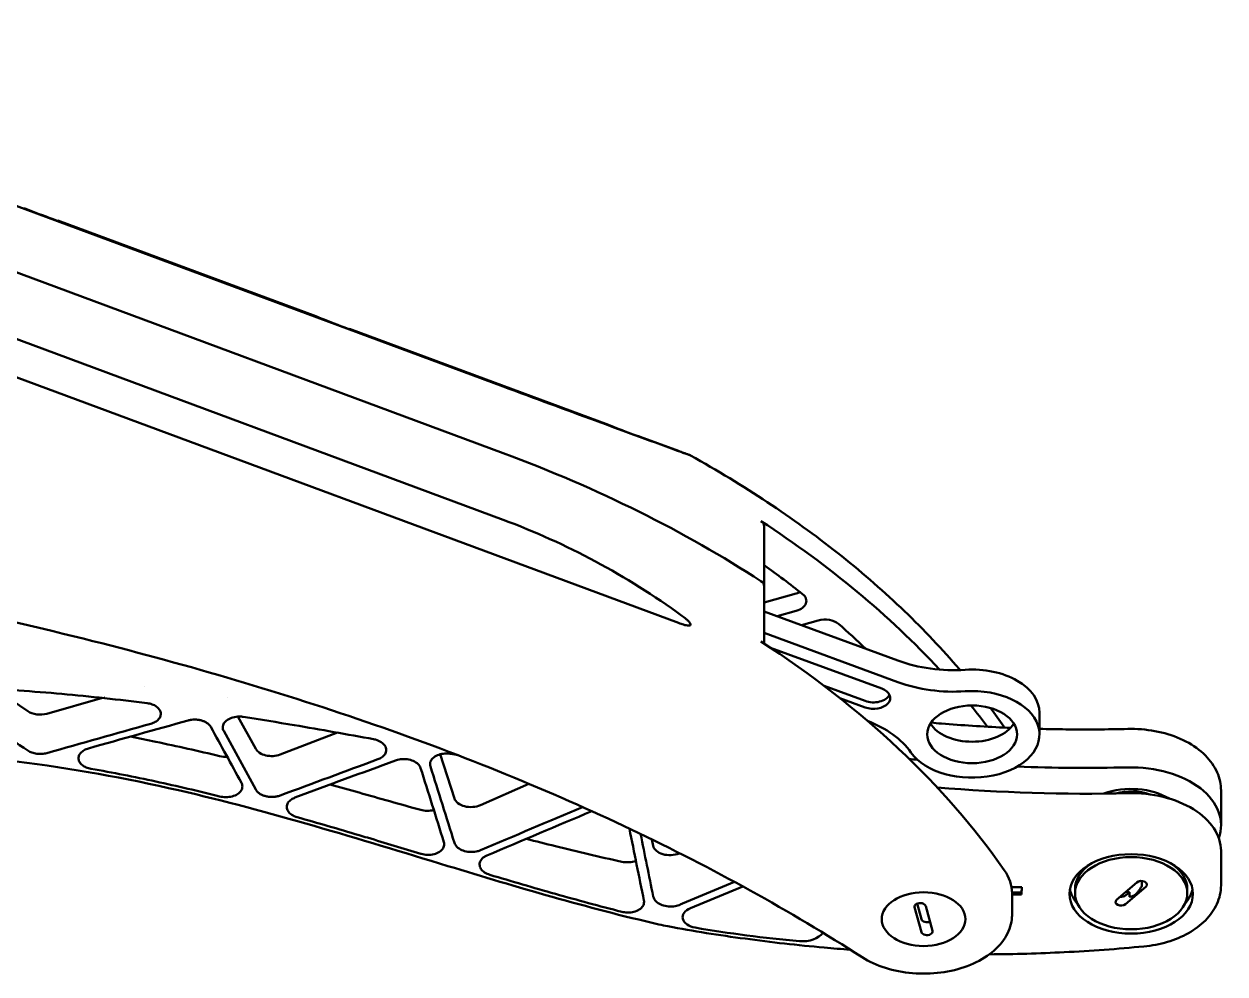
# Model space of a CAD drawing. Header units: millimetres. Extents: x 36 to 3196, y 27 to 5967.
# Drawn here: x 1945.5 to 2159.4, y 4887 to 5056.2 of the extents above; entities that cross this region are included whole.
import ezdxf

# ---------------------------------------------------------------- set-up
doc = ezdxf.new("R2010")
doc.units = ezdxf.units.MM
doc.layers.add('외형선(ISO)', color=7, linetype='Continuous', lineweight=50)

msp = doc.modelspace()

# ---------------------------------------------------------------- linework, layer by layer
at = {"layer": '외형선(ISO)'}
for p, q in [((2030.8595, 4991.6716), (1856.8798, 5056.2378)), ((1846.8291, 5048.0937), (2030.8595, 4979.7975)), ((2030.8595, 4979.7975), (1846.8291, 5048.0937)), ((1856.8798, 5032.4897), (2030.8595, 4967.9235)), ((2062.0996, 4949.5433), (1863.7573, 5023.1509)), ((1951.5023, 5021.2293), (1997.464, 5004.1723)), ((2003.4639, 5001.9456), (2049.5944, 4984.826)), ((2055.2565, 4982.7247), (2062.0996, 4980.1851)), ((2077.3498, 4956.0799), (2077.3498, 4966.8045)), ((2077.3498, 4945.8809), (2077.3498, 4956.0799)), ((2077.3498, 4953.1656), (2083.0705, 4954.7772)), ((2101.1757, 4942.8359), (2077.3498, 4951.6044)), ((2079.6631, 4950.7531), (2083.0705, 4951.713)), ((2086.9738, 4950.0053), (2083.9837, 4949.163)), ((2101.1757, 4939.0057), (2077.3498, 4947.7742)), ((2078.4684, 4945.1405), (2098.2864, 4937.8469)), ((1946.1811, 4933.8191), (1940.3551, 4937.7721)), ((1966.9073, 4938.2958), (1966.9074, 4938.2958)), ((2095.3052, 4935.649), (2088.0339, 4938.3251)), ((1949.5695, 4933.3809), (1959.4835, 4936.1913)), ((1959.7861, 4936.2771), (1959.816, 4936.2856)), ((1981.7274, 4936.2416), (1981.7274, 4936.2416)), ((2095.3052, 4934.5), (2090.8401, 4936.1433)), ((2126.3835, 4929.7008), (2126.3835, 4933.531)), ((1986.7739, 4927.1192), (1983.5953, 4932.865)), ((1991.132, 4926.1071), (2001.347, 4930.0054)), ((2022.1667, 4918.2926), (2019.6452, 4926.1615)), ((2026.8032, 4917.0919), (2035.4453, 4920.9064)), ((2158.7181, 4913.5475), (2158.7181, 4919.6758)), ((2057.579, 4909.8577), (2057.3438, 4910.9923)), ((2062.1789, 4908.492), (2062.287, 4908.5368)), ((2158.7181, 4902.8229), (2158.7181, 4908.9512)), ((2072.0838, 4903.4065), (2062.8153, 4899.5633)), ((2143.7077, 4903.3384), (2140.1244, 4900.245)), ((2144.623, 4903.5081), (2144.7111, 4903.5841)), ((2144.623, 4902.6654), (2144.623, 4903.5081)), ((2073.5182, 4902.6245), (2064.1974, 4898.7596)), ((2121.3984, 4902.4933), (2123.2647, 4902.4571)), ((2123.2043, 4901.5551), (2121.4894, 4901.5884)), ((2121.4925, 4897.5579), (2121.4925, 4901.3881)), ((2123.2043, 4901.1721), (2121.4925, 4901.2053)), ((2123.2467, 4902.4574), (2123.2043, 4901.5551)), ((2123.2647, 4902.4571), (2123.2043, 4901.1721)), ((2123.2043, 4901.1721), (2123.2043, 4901.5551)), ((2132.7181, 4902.1739), (2132.7181, 4901.4078)), ((2141.7285, 4899.4772), (2145.3119, 4902.5706)), ((2141.7285, 4901.0093), (2142.4173, 4901.604)), ((2142.4173, 4901.604), (2142.4173, 4900.7613)), ((2152.7181, 4902.1739), (2152.7181, 4901.4078)), ((2104.1501, 4898.8958), (2105.3653, 4894.4646)), ((2104.6007, 4899.5508), (2105.3653, 4896.7628)), ((2107.3349, 4894.6878), (2106.1198, 4899.119))]:
    msp.add_line(p, q, dxfattribs=at)
for centre, major_axis, ratio, start_param, end_param in [((1948.2522, 5022.4474), (3.4999, -1.341), 0.01798661, 3.81556946, 6.6701895), ((1948.2522, 5022.064), (3.5, 0), 0.64278761, 5.88184827, 5.90307283), ((2000.2137, 5003.1637), (3.4999, -1.341), 0.01798661, 3.81556946, 6.6701895), ((2000.2137, 5002.7803), (3.5, 0), 0.64278761, 5.88184827, 5.90307283), ((1922.6539, 5036.9825), (-216.406, 82.9191), 0.01798661, 2.10128683, 2.28136718), ((2051.8002, 4984.0371), (3.4999, -1.341), 0.01798661, 4.03743721, 6.44832175), ((2051.8002, 4983.0792), (3.5, 0), 0.64278761, 6.11532519, 6.12494059), ((1922.6539, 4859.3278), (-216.4112, 0), 0.64278761, 3.91981329, 4.1887902), ((1922.6539, 4859.3278), (-216.4112, 0), 0.64278761, 3.91981329, 4.1887902), ((1922.6539, 4681.6732), (-109.4946, -285.7642), 0.65322195, 2.96840402, 3.14848437), ((2075.3498, 4966.8045), (2, 0), 0.64278761, 0, 0.77822063), ((1922.6539, 4870.0524), (-216.4112, 0), 0.64278761, 3.67881385, 3.91981329), ((1922.6539, 4870.0524), (-208.4112, 0), 0.64278761, 3.82552982, 3.87594803), ((2075.3498, 4956.0799), (2, 0), 0.64278761, 0.00000027, 0.77822063), ((2075.3498, 4956.0799), (2, 0), 0.64278761, 0, 0.77822064), ((2081.8663, 4956.5434), (3, 0), 0.64278761, 5.12542721, 5.39192797), ((2081.8663, 4953.4792), (3, 0), 0.64278761, 5.12542721, 6.96712247), ((2088.178, 4948.2391), (-3, 0), 0.64278761, 3.77533309, 5.12542721), ((1922.6539, 4870.0524), (-208.4112, 0), 0.64278761, 3.73477796, 3.77533309), ((1922.6539, 4848.6032), (216.4112, 0), 0.64278761, 0.4216217, 0.77822064), ((2111.113, 4953.9925), (20, 0), 0.64278761, 4.19240114, 4.81476962), ((2114.3835, 4933.531), (12, 0), 0.64278761, 0, 1.67317697), ((2096.7958, 4936.1735), (3, 0), 0.64278761, 4.19240114, 7.33399379), ((2111.113, 4950.1622), (20, 0), 0.64278761, 4.19240114, 4.81476962), ((2114.3835, 4929.7008), (12, 0), 0.64278761, 3.57003265, 7.95636228), ((2096.7958, 4937.3225), (3, 0), 0.64278761, 4.19240114, 5.98065307), ((1948.04, 3010.4425), (-1527.8886, 2167.1549), 0.51557575, 5.34479107, 5.35096171), ((1948.359, 4935.1453), (3, 0), 0.64278761, 3.89996479, 5.12774298), ((1922.6539, 4870.0524), (-216.4112, 0), 0.64278761, 3.59560273, 3.62607292), ((1948.3347, 3010.9155), (3197.8429, 1308.5068), 0.52467472, 1.3532821, 1.3589403), ((1947.3778, 3009.3798), (3197.8429, 1308.5068), 0.52467472, 1.35095365, 1.35637852), ((1965.9516, 3039.1909), (-1037.0012, 2974.1122), 0.2444953, 5.30950118, 5.31380502), ((2085.2758, 4921.1552), (-20, 0), 0.64278761, 3.57003265, 4.1626894), ((2114.3835, 4933.531), (-8, 0), 0.64278761, 0.38161847, 2.75997418), ((1966.9636, 3040.815), (-1037.0012, 2974.1122), 0.2444953, 5.30828523, 5.31278944), ((1989.6005, 4927.7652), (-3, 0), 0.64278761, 0.34163875, 2.10657265), ((1981.3954, 4927.6326), (3, 0), 0.64278761, 4.35590352, 4.80900329), ((1929.3249, 2980.4046), (3443.2105, 1743.2761), 0.45427489, 1.32230436, 1.32723661), ((1928.225, 2978.6393), (3443.2105, 1743.2761), 0.45427489, 1.32110814, 1.3261804), ((2134.5375, 5052.29), (200, 0), 0.64278761, 4.55493253, 4.56247469), ((1992.7587, 3082.2164), (775.3705, -3435.5388), 0.1412141, 2.09978464, 2.10431918), ((1993.9723, 3084.1643), (775.3705, -3435.5388), 0.1412141, 2.09906566, 2.10375238), ((2134.5375, 5052.29), (200, 0), 0.64278761, 4.65173274, 4.75027119), ((2142.7181, 4913.5475), (16, 0), 0.64278761, 6.05782887, 7.89186384), ((2134.5375, 5047.6937), (200, 0), 0.64278761, 4.58003003, 4.75027119), ((2142.7181, 4913.5475), (-10, 0), 0.64278761, 3.96476067, 5.22359641), ((2025.105, 4918.6816), (-3, 0), 0.64278761, 0.20313288, 2.1725286), ((2142.7181, 4915.0796), (-6.956, 0), 0.64278761, 4.21738249, 5.12060162), ((2142.7181, 4908.9512), (16, 0), 0.64278761, 0, 1.60867854), ((2142.7181, 4916.4897), (-6.956, 0), 0.64278761, 3.58549976, 3.64396348), ((2017.3575, 4918.0069), (3, 0), 0.64278761, 4.30087386, 5.10449985), ((1904.8717, 2941.1571), (3618.6375, 2029.6792), 0.413255, 1.30529022, 1.31019459), ((1903.6655, 2939.2211), (3618.6375, 2029.6792), 0.413255, 1.30452442, 1.30956026), ((2025.3355, 3134.5026), (-583.627, 3766.0283), 0.08866351, 5.18655784, 5.19041472), ((2026.6981, 3136.6894), (-583.627, 3766.0283), 0.08866351, 5.1861192, 5.18946868), ((2060.5527, 4910.1124), (-3, 0), 0.64278761, 0.13248734, 2.14371327), ((2052.9481, 4908.8372), (3, 0), 0.64278761, 4.38647348, 5.25289223), ((2105.7425, 4901.3881), (15.75, 0), 0.64278761, 0, 0.4216217), ((2142.7181, 4902.1739), (-10, 0), 0.64278761, 5.51395, 6.28318531), ((2142.7181, 4902.1739), (10, 0), 0.64278761, 0, 0.76923531), ((2144.5098, 4902.9545), (1, 0), 0.64278761, 5.64315131, 8.78474396), ((2142.7181, 4902.9399), (-2.1, 0), 0.64278761, 3.57603762, 3.64975096), ((2140.9264, 4901.3932), (1, 0), 0.64278761, 4.50964343, 5.64315131), ((2142.7181, 4902.9399), (2.1, 0), 0.64278761, 4.27540676, 4.56867235), ((2062.8153, 4926.4797), (49.7193, 26.6887), 0.43139148, 4.4723658, 4.48483433), ((2105.1349, 4899.0074), (1, 0), 0.64278761, 0.17447474, 3.3160674), ((2140.9264, 4899.8611), (-1, 0), 0.64278761, 5.64315131, 8.78474396), ((2065.8237, 4897.1391), (-3, 0), 0.64278761, 5.28530592, 7.59539731), ((2106.3501, 4896.8744), (-1, 0), 0.64278761, 0.17447474, 2.13438349), ((2106.3501, 4894.5762), (-1, 0), 0.64278761, 0.17447474, 3.3160674), ((2084.1516, 4895.4177), (4, 0), 0.64278761, 4.57857522, 5.86337531)]:
    msp.add_ellipse(centre, major_axis=major_axis, ratio=ratio, start_param=start_param, end_param=end_param, dxfattribs=at)
for centre, major_axis in [((2114.3835, 4929.7008), (-8, 0)), ((2142.7181, 4901.2908), (11, 0)), ((2142.7181, 4901.4078), (10, 0)), ((2105.7425, 4896.7918), (-7.45, 0)), ((2105.7425, 4896.7918), (7.45, 0))]:
    msp.add_ellipse(centre, major_axis=major_axis, ratio=0.64278761, dxfattribs=at)
for points, knots in [([(2062.6779, 4979.9467), (2062.9252, 4979.8563), (2063.1925, 4979.7587), (2063.5732, 4979.6204), (2063.6965, 4979.5756), (2063.926, 4979.4927), (2064.0334, 4979.4541), (2064.1635, 4979.4082), (2064.2107, 4979.3917), (2064.2277, 4979.3868), (2064.2291, 4979.3867), (2064.2247, 4979.389), (2064.2196, 4979.3912), (2064.2058, 4979.3968), (2064.1947, 4979.4012), (2064.1697, 4979.4111), (2064.1505, 4979.4185), (2064.0661, 4979.451), (2063.978, 4979.4843), (2063.7555, 4979.5683), (2063.605, 4979.6247), (2063.2993, 4979.7389), (2063.1447, 4979.7966), (2062.682, 4979.9689), (2062.3762, 4980.0825), (2062.0996, 4980.1851)], [0, 0, 0, 0, 0.098885914, 0.098885914, 0.148328871, 0.148328871, 0.197771828, 0.197771828, 0.222899009, 0.222899009, 0.229150672, 0.229150672, 0.233955835, 0.233955835, 0.238739852, 0.238739852, 0.244699643, 0.244699643, 0.268231183, 0.268231183, 0.31614909, 0.31614909, 0.364066997, 0.364066997, 0.459902811, 0.459902811, 0.459902811, 0.459902811]), ([(2112.249, 4941.1575), (2112.0181, 4941.4278), (2111.7858, 4941.6977), (2108.4877, 4945.5), (2105.1852, 4948.9457), (2098.1298, 4955.6371), (2094.3769, 4958.8828), (2086.4493, 4965.1503), (2082.2745, 4968.1722), (2073.5349, 4973.9696), (2068.97, 4976.7453), (2064.2273, 4979.3876)], [5.737983908, 5.737983908, 5.737983908, 5.737983908, 5.744617287, 5.744617287, 5.831625119, 5.831625119, 5.918632951, 5.918632951, 6.005640783, 6.005640783, 6.092648615, 6.092648615, 6.092648615, 6.092648615]), ([(2094.7775, 4890.009), (2081.9811, 4898.2262), (2068.1947, 4905.8544), (2039.1338, 4919.676), (2023.7956, 4925.9138), (1991.7051, 4937.0528), (1974.9072, 4942.0034), (1939.0379, 4951.0521), (1919.7938, 4954.9687), (1885.7547, 4960.867), (1870.935, 4962.8949), (1856.0707, 4964.7548)], [0, 0, 0, 0, 5.4310692, 5.4310692, 10.85084805, 10.85084805, 16.37507982, 16.37507982, 22.41215966, 22.41215966, 26.95207614, 26.95207614, 26.95207614, 26.95207614]), ([(2062.0996, 4949.5433), (2062.3762, 4949.4407), (2062.682, 4949.334), (2063.1447, 4949.2005), (2063.2993, 4949.1605), (2063.605, 4949.0988), (2063.7555, 4949.0749), (2063.978, 4949.0782), (2064.0661, 4949.0862), (2064.1505, 4949.1296), (2064.1697, 4949.1427), (2064.1947, 4949.1678), (2064.2058, 4949.1832), (2064.2196, 4949.2121), (2064.2247, 4949.2306), (2064.2291, 4949.2669), (2064.2277, 4949.2915), (2064.2107, 4949.3922), (2064.1635, 4949.4751), (2064.0334, 4949.6708), (2063.926, 4949.7881), (2063.6965, 4950.0182), (2063.5732, 4950.1296), (2063.1925, 4950.4543), (2062.9252, 4950.6575), (2062.6779, 4950.837)], [3.269386865, 3.269386865, 3.269386865, 3.269386865, 3.365222679, 3.365222679, 3.413140586, 3.413140586, 3.461058493, 3.461058493, 3.484590033, 3.484590033, 3.490549824, 3.490549824, 3.495333841, 3.495333841, 3.500139004, 3.500139004, 3.506390667, 3.506390667, 3.531517848, 3.531517848, 3.580960805, 3.580960805, 3.630403762, 3.630403762, 3.729289676, 3.729289676, 3.729289676, 3.729289676]), ([(1967.4268, 4935.258), (1962.3798, 4935.8954), (1957.3137, 4936.4547), (1947.1356, 4937.3665), (1942.0311, 4937.7182), (1936.9059, 4937.9418)], [0, 0, 0, 0, 1.54139472, 1.54139472, 3.08340314, 3.08340314, 3.08340314, 3.08340314]), ([(1968.0757, 4931.5879), (1968.2221, 4931.6289), (1968.3613, 4931.6768), (1968.494, 4931.7315), (1968.6267, 4931.7862), (1968.7528, 4931.8478), (1968.8708, 4931.9157), (1968.9889, 4931.9836), (1969.0989, 4932.0578), (1969.1985, 4932.1368), (1969.298, 4932.2158), (1969.3873, 4932.2993), (1969.4663, 4932.3876), (1969.5454, 4932.4759), (1969.614, 4932.5691), (1969.6702, 4932.6644), (1969.7264, 4932.7596), (1969.7704, 4932.8569), (1969.8026, 4932.9569), (1969.8349, 4933.0568), (1969.8549, 4933.1595), (1969.8621, 4933.2616), (1969.8693, 4933.3636), (1969.864, 4933.465), (1969.8462, 4933.5666), (1969.8283, 4933.6682), (1969.7976, 4933.7701), (1969.7551, 4933.8688), (1969.7125, 4933.9674), (1969.6584, 4934.0629), (1969.5924, 4934.156), (1969.5264, 4934.2492), (1969.448, 4934.3399), (1969.3599, 4934.4253), (1969.2718, 4934.5107), (1969.1743, 4934.5908), (1969.0666, 4934.6662), (1968.959, 4934.7415), (1968.8411, 4934.812), (1968.7162, 4934.8756), (1968.5913, 4934.9392), (1968.4595, 4934.996), (1968.3212, 4935.046), (1968.0446, 4935.146), (1967.7413, 4935.2183), (1967.4268, 4935.258)], [0, 0, 0, 0, 0.00047337794, 0.00047337794, 0.00047337794, 0.00094675588, 0.00094675588, 0.00094675588, 0.00142013383, 0.00142013383, 0.00142013383, 0.00189351177, 0.00189351177, 0.00189351177, 0.00236688971, 0.00236688971, 0.00236688971, 0.00284026765, 0.00284026765, 0.00284026765, 0.0033136456, 0.0033136456, 0.0033136456, 0.00378702354, 0.00378702354, 0.00378702354, 0.00426040148, 0.00426040148, 0.00426040148, 0.00473377942, 0.00473377942, 0.00473377942, 0.00520715737, 0.00520715737, 0.00520715737, 0.00568053531, 0.00568053531, 0.00568053531, 0.00615391325, 0.00615391325, 0.00615391325, 0.00662729119, 0.00662729119, 0.00662729119, 0.00757404708, 0.00757404708, 0.00757404708, 0.00757404708]), ([(1978.7715, 4931.0293), (1978.702, 4931.156), (1978.6139, 4931.2757), (1978.5072, 4931.3897), (1978.4004, 4931.5036), (1978.2743, 4931.6116), (1978.1339, 4931.7093), (1977.9936, 4931.8069), (1977.8394, 4931.8946), (1977.6709, 4931.9722), (1977.5866, 4932.0111), (1977.4986, 4932.0474), (1977.4086, 4932.0805), (1977.3186, 4932.1135), (1977.2267, 4932.1434), (1977.1328, 4932.1701), (1977.0389, 4932.1969), (1976.9432, 4932.2205), (1976.8451, 4932.241), (1976.7471, 4932.2616), (1976.6467, 4932.279), (1976.5456, 4932.293), (1976.4445, 4932.307), (1976.3427, 4932.3175), (1976.2408, 4932.3247), (1976.1388, 4932.3319), (1976.0369, 4932.3356), (1975.9343, 4932.3361), (1975.7293, 4932.3369), (1975.5219, 4932.3239), (1975.3207, 4932.2975), (1975.1194, 4932.2711), (1974.9241, 4932.2317), (1974.7343, 4932.1788)], [0, 0, 0, 0, 0.00061354389, 0.00061354389, 0.00061354389, 0.00122708779, 0.00122708779, 0.00122708779, 0.00184063168, 0.00184063168, 0.00184063168, 0.00214740363, 0.00214740363, 0.00214740363, 0.00245417558, 0.00245417558, 0.00245417558, 0.00276094753, 0.00276094753, 0.00276094753, 0.00306771947, 0.00306771947, 0.00306771947, 0.00337449142, 0.00337449142, 0.00337449142, 0.00368126337, 0.00368126337, 0.00368126337, 0.00429480726, 0.00429480726, 0.00429480726, 0.00490835116, 0.00490835116, 0.00490835116, 0.00490835116]), ([(1984.5662, 4932.8178), (1984.3382, 4932.8534), (1984.0993, 4932.8723), (1983.4609, 4932.8727), (1983.0619, 4932.8185), (1982.3693, 4932.6325), (1982.0296, 4932.4883), (1981.4706, 4932.123), (1981.2513, 4931.9019), (1980.9712, 4931.4523), (1980.8917, 4931.1939), (1980.9004, 4930.7198), (1980.9621, 4930.5039), (1981.0696, 4930.3078)], [-1.310460514, -1.310460514, -1.310460514, -1.310460514, -1.243105983, -1.243105983, -1.130091978, -1.130091978, -1.017086449, -1.017086449, -0.904080921, -0.904080921, -0.791073463, -0.791073463, -0.69672264, -0.69672264, -0.69672264, -0.69672264]), ([(2007.7797, 4928.8406), (2003.0712, 4929.7082), (1998.355, 4930.5458), (1993.6273, 4931.3433), (1990.612, 4931.8519), (1987.5919, 4932.3443), (1984.5662, 4932.8178)], [0, 0, 0, 0, 0.014599293, 0.014599293, 0.014599293, 0.023910945, 0.023910945, 0.023910945, 0.023910945]), ([(2107.0727, 4931.7888), (2107.6973, 4931.7334), (2108.3222, 4931.6798), (2112.613, 4931.3253), (2116.2917, 4931.0875), (2120.3916, 4930.8958), (2120.8054, 4930.8773), (2121.2193, 4930.8596)], [4.589526635, 4.589526635, 4.589526635, 4.589526635, 4.5989507077, 4.5989507077, 4.6541936332, 4.6541936332, 4.6603939824, 4.6603939824, 4.6603939824, 4.6603939824]), ([(1980.3485, 4925.8254), (1976.5847, 4926.7264), (1972.7999, 4927.5829), (1967.4715, 4928.6983), (1965.9581, 4929.005), (1964.4407, 4929.3017)], [-2.40816327, -2.40816327, -2.40816327, -2.40816327, -1.20520907, -1.20520907, -0.72966618, -0.72966618, -0.72966618, -0.72966618]), ([(2008.5547, 4925.2702), (2008.7757, 4925.3519), (2008.9853, 4925.4548), (2009.4488, 4925.7554), (2009.6681, 4925.9759), (2009.8081, 4926.2007), (2009.9482, 4926.4255), (2010.0276, 4926.6845), (2010.0182, 4927.204), (2009.9293, 4927.4644), (2009.6329, 4927.9187), (2009.4056, 4928.1429), (2008.8332, 4928.5147), (2008.4882, 4928.6623), (2008.0238, 4928.7901), (2007.9036, 4928.8177), (2007.7797, 4928.8406)], [-0.187400786, -0.187400786, -0.187400786, -0.187400786, -0.113011968, -0.113011968, 0, 0, 0, 0.113004767, 0.113004767, 0.226009534, 0.226009534, 0.339044114, 0.339044114, 0.452078695, 0.452078695, 0.489163592, 0.489163592, 0.489163592, 0.489163592]), ([(2126.3835, 4930.6818), (2127.9395, 4930.6411), (2129.4961, 4930.6121), (2134.7486, 4930.5535), (2138.4458, 4930.5779), (2142.1392, 4930.6678)], [4.6861610522, 4.6861610522, 4.6861610522, 4.6861610522, 4.7094365587, 4.7094365587, 4.7646794842, 4.7646794842, 4.7646794842, 4.7646794842]), ([(2158.7181, 4919.6758), (2158.7181, 4920.785), (2158.4761, 4921.8911), (2157.5443, 4924.016), (2156.8316, 4925.0251), (2154.9744, 4926.8997), (2153.7931, 4927.7436), (2151.1431, 4929.1266), (2149.6734, 4929.6659), (2146.5742, 4930.4163), (2144.9449, 4930.627), (2142.9176, 4930.6772), (2142.5282, 4930.6773), (2142.1392, 4930.6678)], [0.01440829, 0.01440829, 0.01440829, 0.01440829, 0.28916134, 0.28916134, 0.58149082, 0.58149082, 0.90322653, 0.90322653, 1.22496223, 1.22496223, 1.54669794, 1.54669794, 1.62308683, 1.62308683, 1.62308683, 1.62308683]), ([(2058.5966, 4895.8451), (2045.7613, 4898.8074), (2033.3141, 4902.5084), (2005.1355, 4911.0734), (1989.3654, 4915.9751), (1954.2387, 4924.0834), (1934.3276, 4926.6786), (1901.1711, 4927.1325), (1887.8145, 4926.313), (1860.3599, 4923.4348), (1845.9075, 4921.8624), (1826.0306, 4917.1559), (1819.8865, 4915.1483), (1814.9402, 4912.3719)], [0, 0, 0, 0, 4.02392727, 4.02392727, 9.21285674, 9.21285674, 15.17822318, 15.17822318, 19.16702573, 19.16702573, 23.49121812, 23.49121812, 25.45085691, 25.45085691, 25.45085691, 25.45085691]), ([(1946.1811, 4926.814), (1946.2875, 4926.7418), (1946.4012, 4926.6759), (1946.5219, 4926.6159), (1946.6426, 4926.5559), (1946.7706, 4926.5018), (1946.9049, 4926.454), (1947.0393, 4926.4062), (1947.1801, 4926.3649), (1947.3239, 4926.3309), (1947.4677, 4926.297), (1947.6142, 4926.2704), (1947.7646, 4926.2509), (1947.915, 4926.2314), (1948.0692, 4926.2192), (1948.2224, 4926.2147), (1948.3756, 4926.2102), (1948.5276, 4926.2133), (1948.68, 4926.2238), (1948.8323, 4926.2343), (1948.9849, 4926.2525), (1949.1338, 4926.2781), (1949.2827, 4926.3037), (1949.4279, 4926.3364), (1949.5695, 4926.3766)], [0, 0, 0, 0, 0.00045778206, 0.00045778206, 0.00045778206, 0.00091556412, 0.00091556412, 0.00091556412, 0.00137334618, 0.00137334618, 0.00137334618, 0.00183112824, 0.00183112824, 0.00183112824, 0.00228891029, 0.00228891029, 0.00228891029, 0.00274669235, 0.00274669235, 0.00274669235, 0.00320447441, 0.00320447441, 0.00320447441, 0.00366225647, 0.00366225647, 0.00366225647, 0.00366225647]), ([(1956.9914, 4927.2078), (1956.8492, 4927.1678), (1956.7138, 4927.1212), (1956.5846, 4927.0682), (1956.4555, 4927.0152), (1956.3326, 4926.9559), (1956.2169, 4926.8904), (1956.1013, 4926.825), (1955.993, 4926.7533), (1955.8947, 4926.6774), (1955.7964, 4926.6015), (1955.7079, 4926.5213), (1955.6287, 4926.4364), (1955.5495, 4926.3515), (1955.4798, 4926.2618), (1955.422, 4926.1701), (1955.3641, 4926.0784), (1955.3177, 4925.9848), (1955.2823, 4925.8885), (1955.2469, 4925.7921), (1955.2229, 4925.6929), (1955.211, 4925.5941), (1955.199, 4925.4952), (1955.199, 4925.3969), (1955.2106, 4925.2981), (1955.2223, 4925.1994), (1955.2461, 4925.1003), (1955.2813, 4925.0036), (1955.3165, 4924.9069), (1955.363, 4924.8127), (1955.4206, 4924.7209), (1955.5357, 4924.5373), (1955.6961, 4924.3639), (1955.8923, 4924.2111), (1955.9905, 4924.1346), (1956.0974, 4924.0632), (1956.2128, 4923.9972), (1956.3282, 4923.9311), (1956.4522, 4923.8704), (1956.5816, 4923.8166), (1956.711, 4923.7628), (1956.8457, 4923.7157), (1956.9867, 4923.6752), (1957.1276, 4923.6346), (1957.2749, 4923.6006), (1957.4251, 4923.5743)], [0, 0, 0, 0, 0.00045970164, 0.00045970164, 0.00045970164, 0.00091940327, 0.00091940327, 0.00091940327, 0.00137910491, 0.00137910491, 0.00137910491, 0.00183880654, 0.00183880654, 0.00183880654, 0.00229850818, 0.00229850818, 0.00229850818, 0.00275820981, 0.00275820981, 0.00275820981, 0.00321791145, 0.00321791145, 0.00321791145, 0.00367761309, 0.00367761309, 0.00367761309, 0.00413731472, 0.00413731472, 0.00413731472, 0.00459701636, 0.00459701636, 0.00459701636, 0.00551641963, 0.00551641963, 0.00551641963, 0.00597612127, 0.00597612127, 0.00597612127, 0.0064358229, 0.0064358229, 0.0064358229, 0.00689552454, 0.00689552454, 0.00689552454, 0.00735522617, 0.00735522617, 0.00735522617, 0.00735522617]), ([(2016.1499, 4923.7034), (2016.1085, 4923.835), (2016.0466, 4923.9622), (2015.8214, 4924.3084), (2015.594, 4924.5334), (2015.0217, 4924.9069), (2014.6766, 4925.0555), (2013.9773, 4925.2497), (2013.5763, 4925.3083), (2012.7762, 4925.3159), (2012.3772, 4925.2649), (2011.9126, 4925.1436), (2011.7948, 4925.1069), (2011.6801, 4925.0646)], [-1.641098097, -1.641098097, -1.641098097, -1.641098097, -1.5823607, -1.5823607, -1.469317459, -1.469317459, -1.356274218, -1.356274218, -1.243233567, -1.243233567, -1.130192916, -1.130192916, -1.09158568, -1.09158568, -1.09158568, -1.09158568]), ([(2021.6037, 4926.2125), (2021.3422, 4926.2636), (2021.0631, 4926.2926), (2020.3848, 4926.3003), (2019.9858, 4926.25), (2019.2932, 4926.0701), (2018.9535, 4925.9287), (2018.3945, 4925.5669), (2018.1752, 4925.3466), (2017.8951, 4924.897), (2017.8156, 4924.6378), (2017.8226, 4924.2527), (2017.8435, 4924.1275), (2017.8818, 4924.0059)], [-1.321928339, -1.321928339, -1.321928339, -1.321928339, -1.243280998, -1.243280998, -1.130242991, -1.130242991, -1.017228879, -1.017228879, -0.904214767, -0.904214767, -0.791211072, -0.791211072, -0.736943223, -0.736943223, -0.736943223, -0.736943223]), ([(1957.4251, 4923.5743), (1961.3033, 4922.8939), (1965.1509, 4922.1335), (1972.7958, 4920.4796), (1976.5827, 4919.5884), (1980.3485, 4918.6453)], [0, 0, 0, 0, 1.20457343, 1.20457343, 2.40827968, 2.40827968, 2.40827968, 2.40827968]), ([(1980.3485, 4918.6453), (1980.6814, 4918.5619), (1981.0566, 4918.5137), (1981.8307, 4918.5119), (1982.2297, 4918.5654), (1982.9223, 4918.7501), (1983.262, 4918.8936), (1983.8211, 4919.2581), (1984.0403, 4919.479), (1984.1804, 4919.7038), (1984.3204, 4919.9285), (1984.3999, 4920.1871), (1984.3913, 4920.6621), (1984.3295, 4920.8785), (1984.222, 4921.0751)], [-0.444743819, -0.444743819, -0.444743819, -0.444743819, -0.339031657, -0.339031657, -0.226016989, -0.226016989, -0.113008495, -0.113008495, 0, 0, 0, 0.11300555, 0.11300555, 0.20735987, 0.20735987, 0.20735987, 0.20735987]), ([(2016.1575, 4916.2395), (2012.4967, 4917.2665), (2008.839, 4918.2981), (2003.4511, 4919.7969), (2001.7265, 4920.2735), (1999.9991, 4920.746)], [-2.39595165, -2.39595165, -2.39595165, -2.39595165, -1.1977801, -1.1977801, -0.63463452, -0.63463452, -0.63463452, -0.63463452]), ([(1986.7739, 4919.8806), (1986.8485, 4919.744), (1986.9444, 4919.6153), (1987.0618, 4919.4933), (1987.1792, 4919.3713), (1987.3188, 4919.2563), (1987.474, 4919.1536), (1987.5516, 4919.1022), (1987.6331, 4919.0538), (1987.7187, 4919.0081), (1987.8043, 4918.9625), (1987.8941, 4918.9197), (1987.9875, 4918.8801), (1988.0808, 4918.8404), (1988.1778, 4918.804), (1988.2766, 4918.7714), (1988.3755, 4918.7388), (1988.4763, 4918.7098), (1988.5796, 4918.6844), (1988.7864, 4918.6335), (1989.0041, 4918.5969), (1989.2228, 4918.5763), (1989.4415, 4918.5557), (1989.6612, 4918.5507), (1989.8815, 4918.5614), (1989.9916, 4918.5668), (1990.1019, 4918.5762), (1990.2099, 4918.5894), (1990.318, 4918.6026), (1990.4238, 4918.6195), (1990.5283, 4918.6402), (1990.7372, 4918.6817), (1990.9405, 4918.7385), (1991.132, 4918.8098)], [0, 0, 0, 0, 0.00065852432, 0.00065852432, 0.00065852432, 0.00131704864, 0.00131704864, 0.00131704864, 0.0016463108, 0.0016463108, 0.0016463108, 0.00197557297, 0.00197557297, 0.00197557297, 0.00230483513, 0.00230483513, 0.00230483513, 0.00263409729, 0.00263409729, 0.00263409729, 0.00329262161, 0.00329262161, 0.00329262161, 0.00395114593, 0.00395114593, 0.00395114593, 0.00428040809, 0.00428040809, 0.00428040809, 0.00460967025, 0.00460967025, 0.00460967025, 0.00526819457, 0.00526819457, 0.00526819457, 0.00526819457]), ([(1993.7632, 4918.4319), (1993.5421, 4918.3498), (1993.3326, 4918.2464), (1992.8691, 4917.9449), (1992.6498, 4917.7242), (1992.3697, 4917.2746), (1992.2903, 4917.0158), (1992.2997, 4916.4973), (1992.3886, 4916.2376), (1992.6851, 4915.7848), (1992.9124, 4915.5615), (1993.4761, 4915.197), (1993.8088, 4915.0533), (1994.1477, 4914.9577)], [-1.091532061, -1.091532061, -1.091532061, -1.091532061, -1.017138945, -1.017138945, -0.904134153, -0.904134153, -0.791124083, -0.791124083, -0.678114013, -0.678114013, -0.565091674, -0.565091674, -0.455485669, -0.455485669, -0.455485669, -0.455485669]), ([(1994.1477, 4914.9577), (1997.8375, 4913.9167), (2001.5097, 4912.8424), (2005.1738, 4911.7489), (2005.6712, 4911.6005), (2006.1684, 4911.4517), (2006.6655, 4911.3026), (2009.8321, 4910.3528), (2012.9937, 4909.3904), (2016.1575, 4908.426)], [0, 0, 0, 0, 0.0119806766, 0.0119806766, 0.0119806766, 0.0136070752, 0.0136070752, 0.0136070752, 0.0239669806, 0.0239669806, 0.0239669806, 0.0239669806]), ([(2016.1575, 4908.426), (2016.1856, 4908.4174), (2016.2139, 4908.4091), (2016.5918, 4908.3028), (2016.9927, 4908.2426), (2017.7927, 4908.2319), (2018.1917, 4908.2814), (2018.8843, 4908.4597), (2019.224, 4908.6005), (2019.7831, 4908.9613), (2020.0024, 4909.1813), (2020.1424, 4909.4061), (2020.2825, 4909.6309), (2020.3619, 4909.8903), (2020.355, 4910.2761), (2020.3341, 4910.4017), (2020.2958, 4910.5236)], [-0.461255587, -0.461255587, -0.461255587, -0.461255587, -0.452123258, -0.452123258, -0.339078343, -0.339078343, -0.226033427, -0.226033427, -0.113016714, -0.113016714, 0, 0, 0, 0.113003663, 0.113003663, 0.16727407, 0.16727407, 0.16727407, 0.16727407]), ([(2022.1667, 4910.3782), (2022.2081, 4910.2462), (2022.27, 4910.1183), (2022.4953, 4909.7704), (2022.7227, 4909.5439), (2023.295, 4909.1669), (2023.64, 4909.0162), (2024.3393, 4908.8178), (2024.7403, 4908.7568), (2025.5402, 4908.7446), (2025.9393, 4908.7933), (2026.462, 4908.9271), (2026.6373, 4908.9852), (2026.8032, 4909.0557)], [-0.737001755, -0.737001755, -0.737001755, -0.737001755, -0.678242746, -0.678242746, -0.565192542, -0.565192542, -0.452142338, -0.452142338, -0.339089909, -0.339089909, -0.226037479, -0.226037479, -0.168442767, -0.168442767, -0.168442767, -0.168442767]), ([(2051.9876, 4907.0103), (2048.012, 4907.874), (2044.0734, 4908.8044), (2038.4325, 4910.2122), (2036.7086, 4910.6526), (2034.9893, 4911.1002)], [-2.51881436, -2.51881436, -2.51881436, -2.51881436, -1.25997665, -1.25997665, -0.70360083, -0.70360083, -0.70360083, -0.70360083]), ([(2027.952, 4908.1189), (2027.7923, 4908.0512), (2027.6412, 4907.972), (2027.2246, 4907.7037), (2027.0053, 4907.4839), (2026.7252, 4907.0343), (2026.6457, 4906.7746), (2026.6552, 4906.2526), (2026.7441, 4905.9902), (2027.0406, 4905.5313), (2027.2679, 4905.3042), (2027.827, 4904.9344), (2028.1532, 4904.7881), (2028.4861, 4904.6884)], [-1.072758687, -1.072758687, -1.072758687, -1.072758687, -1.0173191, -1.0173191, -0.904316778, -0.904316778, -0.791297499, -0.791297499, -0.678278219, -0.678278219, -0.565220302, -0.565220302, -0.457420973, -0.457420973, -0.457420973, -0.457420973]), ([(2028.4861, 4904.6884), (2032.3557, 4903.5304), (2036.2426, 4902.3889), (2044.0702, 4900.1812), (2048.0105, 4899.1152), (2051.9876, 4898.1082)], [0, 0, 0, 0, 1.26029521, 1.26029521, 2.52089702, 2.52089702, 2.52089702, 2.52089702]), ([(2133.1901, 4899.4563), (2132.7128, 4899.9963), (2132.3415, 4900.5806), (2131.9617, 4901.5091), (2131.8647, 4901.8345), (2131.8022, 4902.1634)], [4.16283818, 4.16283818, 4.16283818, 4.16283818, 4.422465071, 4.422465071, 4.558068753, 4.558068753, 4.558068753, 4.558068753]), ([(2144.9894, 4891.9329), (2146.4245, 4892.0714), (2147.8333, 4892.3419), (2150.5024, 4893.1359), (2151.7627, 4893.659), (2154.0467, 4894.9408), (2155.0709, 4895.6996), (2156.7947, 4897.4333), (2157.4945, 4898.4104), (2158.4586, 4900.5307), (2158.7181, 4901.675), (2158.7181, 4902.8229)], [4.87585753, 4.87585753, 4.87585753, 4.87585753, 5.16020474, 5.16020474, 5.44455196, 5.44455196, 5.72889917, 5.72889917, 6.01324639, 6.01324639, 6.2975936, 6.2975936, 6.2975936, 6.2975936]), ([(2153.634, 4902.1634), (2153.548, 4901.7104), (2153.3962, 4901.264), (2152.9444, 4900.3519), (2152.6294, 4899.8899), (2152.2461, 4899.4563)], [1.659391503, 1.659391503, 1.659391503, 1.659391503, 1.846163558, 1.846163558, 2.054622076, 2.054622076, 2.054622076, 2.054622076]), ([(2051.9876, 4898.1082), (2052.2983, 4898.0295), (2052.6414, 4897.9814), (2053.3837, 4897.9634), (2053.7828, 4898.0089), (2054.4753, 4898.1811), (2054.8149, 4898.3191), (2055.3738, 4898.6762), (2055.593, 4898.8953), (2055.7331, 4899.1201), (2055.8732, 4899.3449), (2055.9526, 4899.6053), (2055.9465, 4899.9471), (2055.9377, 4900.0266), (2055.9218, 4900.1053)], [-0.43588301, -0.43588301, -0.43588301, -0.43588301, -0.339126808, -0.339126808, -0.226000801, -0.226000801, -0.113000401, -0.113000401, 0, 0, 0, 0.113030439, 0.113030439, 0.147173101, 0.147173101, 0.147173101, 0.147173101]), ([(2057.579, 4900.8327), (2057.6157, 4900.6508), (2057.6913, 4900.473), (2057.943, 4900.0791), (2058.1704, 4899.8487), (2058.7428, 4899.463), (2059.0877, 4899.3077), (2059.787, 4899.1006), (2060.1879, 4899.035), (2060.6131, 4899.0239), (2060.6383, 4899.0234), (2060.6635, 4899.0232)], [0.147173441, 0.147173441, 0.147173441, 0.147173441, 0.226062149, 0.226062149, 0.33916528, 0.33916528, 0.452268412, 0.452268412, 0.565374835, 0.565374835, 0.572509051, 0.572509051, 0.572509051, 0.572509051]), ([(2060.6635, 4899.0232), (2061.0378, 4899.0196), (2061.4086, 4899.0683), (2061.8844, 4899.1931), (2062.0347, 4899.2427), (2062.1789, 4899.3015)], [-1.238042957, -1.238042957, -1.238042957, -1.238042957, -1.132097564, -1.132097564, -1.082761711, -1.082761711, -1.082761711, -1.082761711]), ([(2094.7775, 4890.009), (2096.0014, 4889.223), (2097.4095, 4888.5777), (2100.4575, 4887.6141), (2102.0978, 4887.2971), (2105.4418, 4887.0196), (2107.1449, 4887.0586), (2110.4498, 4887.4884), (2112.051, 4887.8793), (2114.9963, 4888.983), (2116.3398, 4889.6962), (2118.6206, 4891.3876), (2119.5611, 4892.3649), (2120.8975, 4894.47), (2121.3122, 4895.5919), (2121.4767, 4897.0109), (2121.4925, 4897.2844), (2121.4925, 4897.5579)], [2.88028403, 2.88028403, 2.88028403, 2.88028403, 3.20811168, 3.20811168, 3.53681635, 3.53681635, 3.86485884, 3.86485884, 4.19300559, 4.19300559, 4.52181575, 4.52181575, 4.84856803, 4.84856803, 5.16164839, 5.16164839, 5.23598776, 5.23598776, 5.23598776, 5.23598776]), ([(2073.9604, 4893.3112), (2078.6201, 4892.6747), (2083.3148, 4892.1456), (2089.5783, 4891.5876), (2091.1264, 4891.4615), (2092.6766, 4891.3472)], [4.5173844427, 4.5173844427, 4.5173844427, 4.5173844427, 4.589077876, 4.589077876, 4.612565199, 4.612565199, 4.612565199, 4.612565199]), ([(2117.4494, 4890.5191), (2121.9028, 4890.5487), (2126.3546, 4890.6742), (2135.5436, 4891.1321), (2140.279, 4891.4782), (2144.9894, 4891.9329)], [4.737118895, 4.737118895, 4.737118895, 4.737118895, 4.804162616, 4.804162616, 4.87585753, 4.87585753, 4.87585753, 4.87585753])]:
    msp.add_open_spline(points, degree=3, knots=knots, dxfattribs=at)
for points in [[(2120.0209, 4931.1198), (2119.255, 4932.2174), (2118.4672, 4933.3085), (2117.6577, 4934.3926)], [(2120.1654, 4930.9064), (2120.1184, 4930.978), (2120.0702, 4931.0492), (2120.0209, 4931.1198)], [(2022.842, 4925.9703), (2022.4292, 4926.0512), (2022.0165, 4926.1319), (2021.6037, 4926.2125)], [(2060.1927, 4895.5115), (2059.6598, 4895.6113), (2059.1274, 4895.7226), (2058.5966, 4895.8451)], [(2073.9604, 4893.3112), (2069.3263, 4893.916), (2064.7331, 4894.6609), (2060.1927, 4895.5115)], [(2083.6179, 4892.8695), (2077.2927, 4893.4169), (2071.1193, 4894.244), (2065.0565, 4895.2749)]]:
    msp.add_open_spline(points, degree=3, dxfattribs=at)
msp.add_rational_spline([(2144.623, 4902.6654), (2143.5202, 4900.966), (2142.4173, 4900.7613)], [2.12741513321, 4.46757177973, 2.12741513321], degree=2, dxfattribs=at)

doc.saveas('drawing.dxf')
